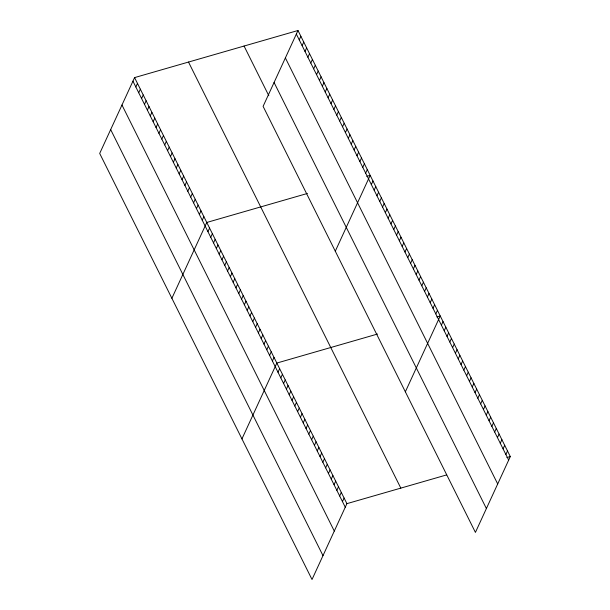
<?xml version="1.0" encoding="UTF-8"?>
<svg xmlns="http://www.w3.org/2000/svg" width="610" height="610" viewBox="0 0 610 610"><rect width="100%" height="100%" fill="white"/><g stroke="black" fill="none" stroke-linecap="round" stroke-linejoin="round"><path stroke-width="0.91" d="M297.985 30.5L263.101 106.346L475.419 532.4L510.303 456.562L297.985 30.5L134.581 77.6L99.697 153.438L312.015 579.5L346.899 503.654L446.68 474.9M135.832 86.948L137.463 83.395M138.714 92.743L140.353 89.19M141.604 98.538L143.243 94.977M144.494 104.333L146.125 100.772M147.376 110.128L149.015 106.567M150.266 115.923L151.905 112.362M153.156 121.718L154.795 118.157M156.046 127.513L157.677 123.952M158.928 133.308L160.567 129.747M161.818 139.103L163.457 135.542M164.708 144.898L166.339 141.337M167.59 150.685L169.229 147.132M170.48 156.48L172.119 152.927M173.37 162.275L175.001 158.722M176.252 168.07L177.891 164.517M179.142 173.865L180.781 170.304M182.032 179.66L183.671 176.099M184.922 185.455L186.553 181.894M187.804 191.25L189.443 187.689M190.694 197.045L192.333 193.484M193.583 202.84L195.215 199.279M196.466 208.635L198.105 205.074M199.356 214.43L200.995 210.869M202.245 220.225L203.877 216.664M171.883 298.298L206.767 222.459L307.432 193.446M207.934 231.64L209.573 228.079M299.236 39.856L300.875 36.295M210.74 237.267L212.371 233.706M302.125 45.651L303.757 42.09M213.538 242.887L215.177 239.326M305.008 51.438L306.647 47.885M216.344 248.514L217.976 244.953M307.897 57.233L309.537 53.68M219.142 254.134L220.782 250.58M310.787 63.028L312.419 59.475M221.948 259.761L223.58 256.2M313.67 68.823L315.309 65.27M224.747 265.38L226.386 261.827M316.56 74.618L318.199 71.057M227.553 271.008L229.192 267.447M319.449 80.413L321.089 76.852M230.351 276.635L231.991 273.074M322.339 86.208L323.971 82.647M233.157 282.255L234.797 278.694M325.221 92.003L326.861 88.442M235.963 287.882L237.595 284.321M328.111 97.798L329.751 94.237M238.762 293.502L240.401 289.948M331.001 103.593L332.633 100.032M241.568 299.129L243.199 295.568M333.883 109.388L335.523 105.827M244.366 304.748L246.005 301.195M336.773 115.183L338.413 111.622M247.172 310.376L248.804 306.815M249.97 316.003L251.61 312.442M339.663 120.971L341.295 117.417M252.776 321.623L254.416 318.062M342.546 126.766L344.185 123.212M255.582 327.25L257.214 323.689M345.435 132.561L347.075 129.007M258.381 332.869L260.02 329.316M348.325 138.356L349.957 134.802M261.187 338.497L262.818 334.936M351.215 144.151L352.847 140.597M263.985 344.116L265.625 340.563M354.097 149.946L355.737 146.385M266.791 349.743L268.423 346.183M356.987 155.741L358.627 152.18M269.589 355.371L271.229 351.81M359.877 161.536L361.509 157.975M272.395 360.99L274.035 357.429M362.759 167.331L364.399 163.77M241.949 438.903L276.833 363.057L377.498 334.044M365.649 173.126L367.289 169.565M278 372.237L279.639 368.684M335.286 251.206L370.171 175.36L366.747 176.343M280.806 377.864L282.438 374.304M371.337 184.54L372.977 180.987M283.604 383.484L285.244 379.931M374.143 190.167L375.775 186.607M286.41 389.111L288.042 385.55M376.942 195.787L378.581 192.234M289.209 394.739L290.848 391.178M379.748 201.414L381.387 197.853M292.015 400.358L293.646 396.797M382.554 207.042L384.186 203.481M294.813 405.986L296.452 402.425M385.352 212.661L386.992 209.1M297.619 411.605L299.258 408.052M388.158 218.288L389.79 214.728M300.417 417.232L302.057 413.671M390.957 223.908L392.596 220.355M303.223 422.852L304.863 419.299M393.763 229.535L395.394 225.975M306.029 428.479L307.661 424.918M396.561 235.155L398.2 231.602M308.828 434.107L310.467 430.546M399.367 240.782L401.006 237.221M311.634 439.726L313.265 436.165M402.165 246.41L403.805 242.849M314.432 445.353L316.071 441.792M404.971 252.029L406.611 248.468M317.238 450.973L318.87 447.42M407.777 257.656L409.409 254.095M320.036 456.6L321.676 453.039M410.576 263.276L412.215 259.723M322.842 462.22L324.482 458.667M413.382 268.903L415.013 265.342M325.641 467.847L327.28 464.286M416.18 274.523L417.82 270.97M328.447 473.474L330.086 469.913M418.986 280.15L420.618 276.589M331.253 479.094L332.885 475.533M421.784 285.777L423.424 282.216M334.051 484.721L335.691 481.16M424.591 291.397L426.23 287.836M336.857 490.341L338.489 486.788M427.389 297.024L429.028 293.463M339.656 495.968L341.295 492.407M430.195 302.644L431.834 299.091M342.462 501.588L344.093 498.034M433.001 308.271L434.633 304.71M435.799 313.891L437.439 310.337M405.353 391.803L440.237 315.957L436.813 316.948M441.404 325.145L443.043 321.584M444.21 330.765L445.841 327.204M447.008 336.392L448.647 332.831M449.814 342.012L451.453 338.458M452.612 347.639L454.252 344.078M455.418 353.259L457.058 349.705M458.224 358.886L459.856 355.325M461.023 364.513L462.662 360.952M463.829 370.133L465.461 366.572M466.627 375.76L468.266 372.199M469.433 381.38L471.065 377.826M472.231 387.007L473.871 383.446M475.037 392.626L476.677 389.073M477.843 398.254L479.475 394.693M480.642 403.881L482.281 400.32M483.448 409.501L485.08 405.94M486.246 415.128L487.886 411.567M489.052 420.747L490.684 417.194M491.851 426.375L493.49 422.814M494.657 431.994L496.296 428.441M497.455 437.622L499.094 434.061M500.261 443.249L501.9 439.688M503.067 448.868L504.699 445.308M505.865 454.496L507.505 450.935M506.879 457.546L510.303 456.562M296.346 34.061L508.671 460.115M285.373 57.912L497.699 483.974M274.073 82.487L486.391 508.549M244.061 46.04L268.812 95.709M188.505 62.052L400.823 488.114M134.581 77.6L346.899 503.654M132.942 81.153L345.26 507.215M121.969 105.011L334.288 531.066M110.669 129.587L322.987 555.649"/></g></svg>
